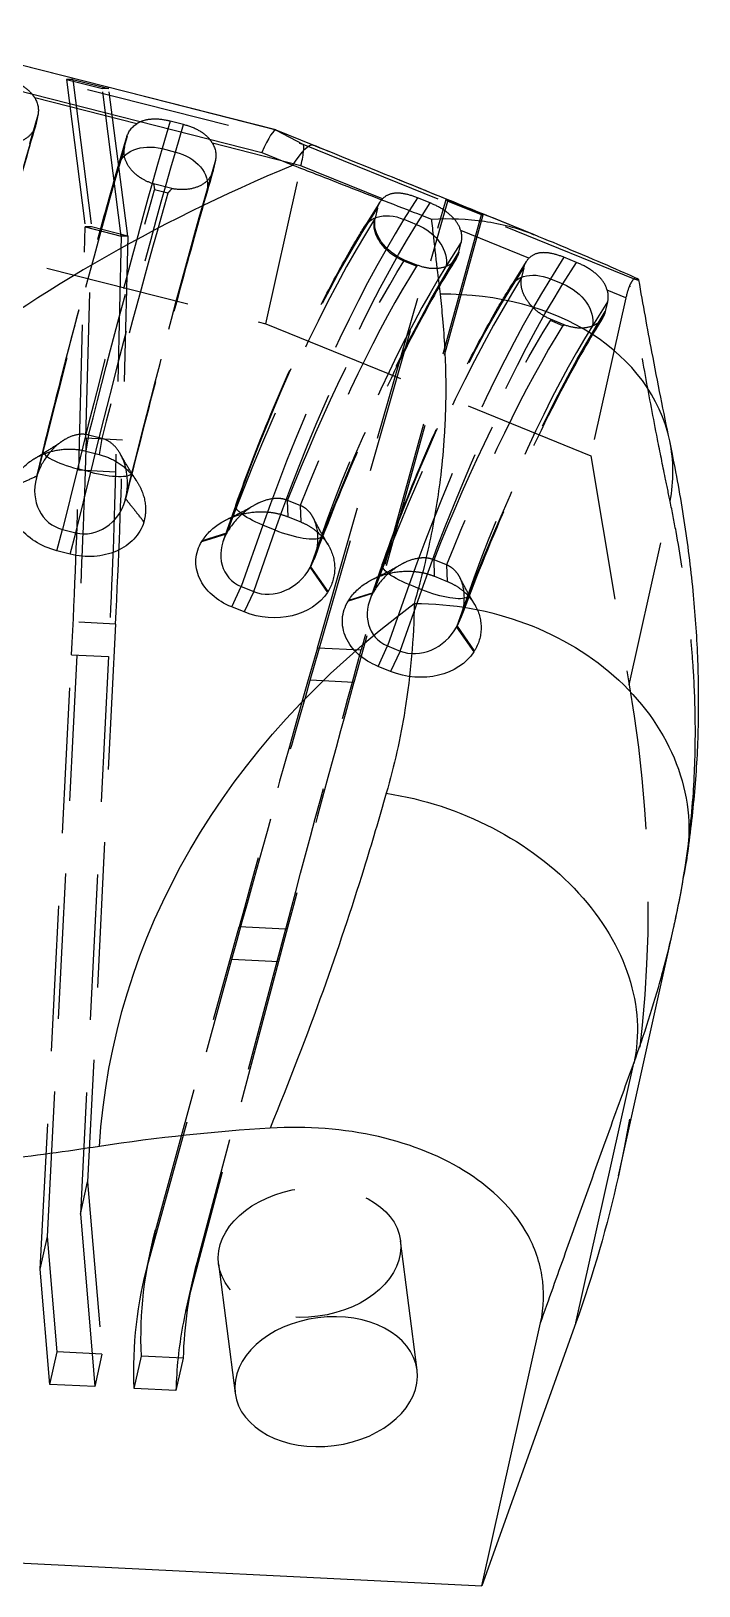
# Model space of a CAD drawing. Header units: millimetres. Extents: x -43 to 38.7, y -13 to 57.6.
# Drawn here: x 9.6 to 38.7, y -13 to 54.9 of the extents above; entities that cross this region are included whole.
import ezdxf

# ---------------------------------------------------------------- set-up
doc = ezdxf.new("R2010")
doc.units = ezdxf.units.MM
doc.linetypes.add('HIDDEN', pattern=[9.525, 6.35, -3.175])
doc.layers.get('0').update_dxf_attribs({"color": 253, "lineweight": 70, "true_color": 0x8faf8f})
doc.layers.add('Hidden', color=98, linetype='HIDDEN', lineweight=70, true_color=0x054805)

msp = doc.modelspace()

# ---------------------------------------------------------------- linework, layer by layer
at = {"color": 98, "lineweight": -3, "true_color": 0x054805}
for p, q in [((20.252, 50.536), (3.304, 54.853)), ((3.195, 53.743), (19.634, 49.555)), ((21.873, 49.878), (20.259, 50.534)), ((19.634, 49.555), (20.997, 49.001)), ((35.193, 4.877), (37.615, 15.751)), ((33.34, -1.54), (35.864, 9.792)), ((33.34, -1.54), (29.241, -13.02)), ((29.241, -13.02), (31.797, -1.542)), ((10.389, -4.222), (10.704, -2.808)), ((12.663, -2.905), (10.704, -2.808)), ((12.228, -2.883), (12.348, -4.319)), ((12.663, -2.905), (12.348, -4.319)), ((14.065, -4.404), (14.38, -2.99)), ((16.206, -3.08), (14.38, -2.99)), ((16.206, -3.08), (15.891, -4.494)), ((12.348, -4.319), (10.389, -4.222)), ((15.891, -4.494), (14.065, -4.404)), ((-24.043, -10.382), (29.241, -13.02))]:
    msp.add_line(p, q, dxfattribs=at)
for centre, major_axis, ratio, start_param, end_param in [((19.004, 46.726), (1.252, 3.809), 0.102428, 6.27624, 7.05114), ((72.388, -5.243), (-84.598, 18.838), 0.689261, 5.508732, 6.041479), ((26.376, 34.636), (11.058, 2.327), 0.760782, 6.283181, 7.602632), ((40.51, -7.388), (-23.57, 8.515), 0.837539, 0.20494, 0.272234)]:
    msp.add_ellipse(centre, major_axis=major_axis, ratio=ratio, start_param=start_param, end_param=end_param, dxfattribs=at)
at = {"color": 98, "lineweight": -3, "true_color": 0x054805, "extrusion": (9.63342e-18, -1.23752e-16, -1)}
msp.add_ellipse((20.367, 46.172), major_axis=(-1.506, -3.706), ratio=0.171977, start_param=2.366635, end_param=3.141536, dxfattribs=at)
at = {"color": 98, "lineweight": -3, "true_color": 0x054805, "extrusion": (4.11564e-17, -6.28412e-18, -1)}
msp.add_ellipse((27.017, 20.498), major_axis=(-11.171, 1.706), ratio=0.824184, start_param=1.380375, end_param=3.141593, dxfattribs=at)
at = {"color": 98, "lineweight": -3, "true_color": 0x054805, "extrusion": (5.09233e-18, -5.80047e-17, -1)}
for centre, major_axis, start_param, end_param in [((72.967, -2.642), (59.776, -13.311), 3.033948, 3.678195), ((-75.212, 29.462), (110.406, -24.585), 0.000001, 0.085606)]:
    msp.add_ellipse(centre, major_axis=major_axis, ratio=0.689261, start_param=start_param, end_param=end_param, dxfattribs=at)
at = {"color": 98, "lineweight": -3, "true_color": 0x054805, "extrusion": (5.2172e-17, -1.89623e-17, -1)}
msp.add_ellipse((25.019, 12.889), major_axis=(-10.62, 3.86), ratio=0.749979, start_param=1.309231, end_param=3.047804, dxfattribs=at)
at = {"color": 98, "lineweight": -3, "true_color": 0x054805, "extrusion": (4.80391e-17, 6.20904e-17, -1)}
msp.add_ellipse((22.441, -4.104), major_axis=(-3.968, -0.506), ratio=0.703131, dxfattribs=at)
at = {"color": 98, "lineweight": -3, "true_color": 0x054805}
for points, knots in [([(31.453, 45.992), (29.947, 46.602), (28.428, 47.218), (25.234, 48.513), (23.558, 49.193), (21.873, 49.878)], [0.0004451, 0.0004451, 0.0004451, 0.0004451, 0.00553887, 0.00553887, 0.01107704, 0.01107704, 0.01107704, 0.01107704]), ([(20.997, 49.001), (21.664, 48.74), (22.33, 48.481), (22.994, 48.222), (24.057, 47.807), (25.117, 47.394), (26.172, 46.983), (26.46, 46.871), (26.748, 46.759), (27.035, 46.648)], [-0.01751057, -0.01751057, -0.01751057, -0.01751057, -0.015265625, -0.015265625, -0.015265625, -0.011673713, -0.011673713, -0.011673713, -0.010693863, -0.010693863, -0.010693863, -0.010693863]), ([(27.035, 46.648), (27.041, 46.648), (27.046, 46.648), (27.835, 46.689), (28.605, 46.661), (30.083, 46.445), (30.786, 46.262), (31.453, 45.992)], [-0.004849221, -0.004849221, -0.004849221, -0.004849221, -0.004831498, -0.004831498, -0.002415427, -0.002415427, -0.000067016, -0.000067016, -0.000067016, -0.000067016]), ([(27.035, 46.648), (27.064, 46.383), (27.094, 46.119), (27.124, 45.857), (27.183, 45.338), (27.242, 44.823), (27.301, 44.313), (27.338, 43.995), (27.375, 43.678), (27.412, 43.363)], [-0.026967586, -0.026967586, -0.026967586, -0.026967586, -0.025663143, -0.025663143, -0.025663143, -0.023078262, -0.023078262, -0.023078262, -0.021462711, -0.021462711, -0.021462711, -0.021462711]), ([(36.09, 43.989), (36.089, 43.996), (36.058, 44.016), (35.836, 44.131), (35.462, 44.301), (34.421, 44.751), (33.835, 45), (32.64, 45.5), (32.1, 45.725), (31.51, 45.969)], [0.00477273, 0.00477273, 0.00477273, 0.00477273, 0.00685645, 0.00685645, 0.01247281, 0.01247281, 0.01689786, 0.01689786, 0.01993732, 0.01993732, 0.01993732, 0.01993732]), ([(37.434, 36.964), (37.169, 38.221), (36.911, 39.515), (36.659, 40.849), (36.465, 41.873), (36.276, 42.919), (36.091, 43.989)], [0, 0, 0, 0, 0.00615442, 0.00615442, 0.00615442, 0.01087536, 0.01087536, 0.01087536, 0.01087536]), ([(27.412, 43.363), (27.454, 43.003), (27.491, 42.644), (27.523, 42.287), (27.597, 41.448), (27.642, 40.621), (27.656, 39.802), (27.665, 39.291), (27.662, 38.783), (27.647, 38.278), (27.637, 37.915), (27.62, 37.554), (27.597, 37.194), (27.561, 36.618), (27.509, 36.044), (27.441, 35.471), (27.332, 34.554), (27.183, 33.64), (26.994, 32.722), (26.799, 31.775), (26.562, 30.824), (26.283, 29.861)], [-0.02410018, -0.02410018, -0.02410018, -0.02410018, -0.02225186, -0.02225186, -0.02225186, -0.01790761, -0.01790761, -0.01790761, -0.01519245, -0.01519245, -0.01519245, -0.0132447, -0.0132447, -0.0132447, -0.0101283, -0.0101283, -0.0101283, -0.00514206, -0.00514206, -0.00514206, 0, 0, 0, 0]), ([(38.187, 18.792), (38.333, 19.744), (38.446, 20.696), (38.529, 21.65), (38.612, 22.603), (38.664, 23.557), (38.685, 24.513), (38.707, 25.465), (38.699, 26.418), (38.663, 27.374), (38.628, 28.324), (38.564, 29.276), (38.474, 30.232), (38.378, 31.25), (38.252, 32.273), (38.097, 33.3), (37.944, 34.322), (37.762, 35.35), (37.553, 36.385), (37.515, 36.578), (37.475, 36.771), (37.434, 36.964)], [0.00000007, 0.00000007, 0.00000007, 0.00000007, 0.00425975, 0.00425975, 0.00425975, 0.00851193, 0.00851193, 0.00851193, 0.01274514, 0.01274514, 0.01274514, 0.01695138, 0.01695138, 0.01695138, 0.02143494, 0.02143494, 0.02143494, 0.02589254, 0.02589254, 0.02589254, 0.02672296, 0.02672296, 0.02672296, 0.02672296]), ([(26.283, 29.861), (26.269, 28.358), (26.136, 26.79), (25.878, 25.204), (25.682, 24.001), (25.414, 22.788), (25.069, 21.582)], [-0.05632433, -0.05632433, -0.05632433, -0.05632433, -0.04910326, -0.04910326, -0.04910326, -0.04362358, -0.04362358, -0.04362358, -0.04362358]), ([(25.069, 21.582), (24.756, 20.487), (24.43, 19.387), (24.087, 18.284), (23.538, 16.519), (22.948, 14.747), (22.308, 12.963), (21.599, 10.987), (20.828, 8.998), (19.998, 6.963)], [-0.03882443, -0.03882443, -0.03882443, -0.03882443, -0.03384694, -0.03384694, -0.03384694, -0.02588295, -0.02588295, -0.02588295, -0.01706521, -0.01706521, -0.01706521, -0.01706521]), ([(37.615, 15.753), (37.629, 15.814), (37.642, 15.876), (37.656, 15.937), (37.865, 16.895), (38.043, 17.847), (38.187, 18.792)], [0.000001086, 0.000001086, 0.000001086, 0.000001086, 0.000270692, 0.000270692, 0.000270692, 0.004471601, 0.004471601, 0.004471601, 0.004471601]), ([(35.864, 9.792), (36.324, 11.062), (36.728, 12.326), (37.071, 13.569), (37.274, 14.307), (37.456, 15.038), (37.616, 15.757)], [0.043623577, 0.043623577, 0.043623577, 0.043623577, 0.049103263, 0.049103263, 0.049103263, 0.05235404, 0.05235404, 0.05235404, 0.05235404]), ([(31.797, -1.542), (32.163, -0.511), (32.527, 0.512), (32.89, 1.528), (33.508, 3.26), (34.122, 4.973), (34.731, 6.661), (35.111, 7.716), (35.489, 8.761), (35.864, 9.792)], [0.02121047, 0.02121047, 0.02121047, 0.02121047, 0.02588295, 0.02588295, 0.02588295, 0.03384694, 0.03384694, 0.03384694, 0.03882443, 0.03882443, 0.03882443, 0.03882443]), ([(31.797, -1.542), (31.951, -0.849), (31.972, -0.154), (31.748, 1.21), (31.502, 1.869), (30.572, 3.437), (29.729, 4.284), (27.542, 5.703), (26.204, 6.251), (23.226, 6.937), (21.618, 7.062), (19.998, 6.963)], [-0.02052336, -0.02052336, -0.02052336, -0.02052336, -0.01746783, -0.01746783, -0.01439806, -0.01439806, -0.00971527, -0.00971527, -0.00488018, -0.00488018, 0, 0, 0, 0]), ([(12.551, 6.165), (11.115, 5.944), (9.664, 5.746), (5.671, 5.269), (3.122, 5.041), (-1.868, 4.74), (-4.308, 4.667), (-8.751, 4.653), (-10.958, 4.7), (-13.2, 4.811)], [0.07079688, 0.07079688, 0.07079688, 0.07079688, 0.07481269, 0.07481269, 0.0818329, 0.0818329, 0.08885311, 0.08885311, 0.09526537, 0.09526537, 0.09526537, 0.09526537])]:
    msp.add_open_spline(points, degree=3, knots=knots, dxfattribs=at)
for points in [[(31.453, 45.992), (31.472, 45.984), (31.491, 45.977), (31.51, 45.969)], [(19.998, 6.963), (17.637, 6.819), (15.084, 6.555), (12.551, 6.165)]]:
    msp.add_open_spline(points, degree=3, dxfattribs=at)
at = {"layer": 'Hidden', "lineweight": -3}
for p, q in [((2.804, 54.66), (21.428, 49.916)), ((20.263, 50.532), (3.299, 54.853)), ((11.387, 52.746), (11.109, 52.745)), ((11.109, 52.745), (12.684, 52.344)), ((11.109, 52.745), (11.925, 46.31)), ((11.387, 52.746), (12.204, 46.311)), ((11.387, 52.746), (12.963, 52.344)), ((13.506, 45.908), (12.684, 52.344)), ((12.963, 52.344), (12.684, 52.344)), ((13.786, 45.908), (12.963, 52.344)), ((14.176, 50.803), (9.73, 51.936)), ((9.865, 51.186), (9.499, 49.926)), ((9.865, 51.186), (9.77, 50.759)), ((15.636, 50.92), (15.287, 49.721)), ((16.217, 50.772), (15.636, 50.92)), ((13.754, 50.254), (13.387, 48.994)), ((15.868, 49.573), (16.217, 50.772)), ((21.88, 49.875), (20.263, 50.532)), ((20.263, 50.532), (21.428, 49.916)), ((13.373, 48.939), (13.739, 50.199)), ((13.644, 49.772), (13.739, 50.199)), ((15.287, 49.721), (15.868, 49.573)), ((21.346, 48.977), (17.479, 49.962)), ((21.428, 49.916), (35.913, 44.03)), ((17.614, 49.212), (17.247, 47.952)), ((17.614, 49.212), (17.519, 48.785)), ((19.81, 42.076), (21.346, 48.977)), ((24.902, 47.532), (21.346, 48.977)), ((15.715, 47.977), (14.914, 48.181)), ((15.54, 47.781), (14.959, 47.929)), ((26.427, 47.576), (25.838, 46.636)), ((26.975, 47.353), (26.427, 47.576)), ((1.023, 46.862), (19.81, 42.076)), ((21.749, 26.519), (27.752, 47.436)), ((22.064, 27.933), (27.678, 47.497)), ((29.222, 46.87), (23.973, 27.839)), ((24.019, 46.064), (24.679, 47.117)), ((24.79, 47.389), (24.13, 46.336)), ((24.679, 47.117), (24.584, 46.692)), ((26.386, 46.413), (26.975, 47.353)), ((29.222, 46.87), (27.678, 47.497)), ((27.678, 47.497), (27.752, 47.436)), ((27.752, 47.436), (29.281, 46.814)), ((29.281, 46.814), (29.222, 46.87)), ((11.65, 35.68), (11.925, 46.31)), ((12.204, 46.311), (11.925, 46.31)), ((11.925, 46.31), (13.506, 45.908)), ((11.965, 37.094), (12.204, 46.311)), ((13.786, 45.908), (12.204, 46.311)), ((29.281, 46.814), (23.658, 26.424)), ((24.584, 46.692), (24.555, 46.645)), ((25.838, 46.636), (26.386, 46.413)), ((13.506, 45.908), (13.249, 35.601)), ((13.786, 45.908), (13.506, 45.908)), ((13.786, 45.908), (13.564, 37.015)), ((28.329, 45.633), (27.67, 44.581)), ((28.235, 45.209), (28.329, 45.633)), ((31.291, 44.936), (28.313, 46.146)), ((25.838, 44.812), (25.868, 44.86)), ((26.386, 44.59), (25.838, 44.812)), ((26.44, 44.627), (25.868, 44.86)), ((32.816, 44.98), (32.227, 44.04)), ((33.363, 44.757), (32.816, 44.98)), ((26.386, 44.59), (26.44, 44.627)), ((30.408, 43.468), (31.067, 44.521)), ((31.178, 44.793), (30.519, 43.74)), ((31.067, 44.521), (30.973, 44.096)), ((32.774, 43.817), (33.363, 44.757)), ((32.227, 44.04), (32.774, 43.817)), ((35.523, 43.216), (34.701, 43.55)), ((35.523, 43.216), (33.986, 36.316)), ((34.718, 43.038), (34.058, 41.985)), ((34.718, 43.038), (34.623, 42.613)), ((32.232, 42.274), (32.227, 42.216)), ((32.774, 41.994), (32.227, 42.216)), ((32.829, 42.032), (32.232, 42.274)), ((19.81, 42.076), (33.986, 36.316)), ((32.774, 41.994), (32.829, 42.032)), ((12.078, 37.219), (11.955, 36.519)), ((11.965, 37.094), (13.564, 37.015)), ((12.659, 37.071), (12.078, 37.219)), ((12.659, 37.071), (12.536, 36.371)), ((10.09, 36.536), (9.784, 35.295)), ((9.8, 35.355), (10.094, 36.548)), ((11.955, 36.519), (12.536, 36.371)), ((33.986, 36.316), (35.671, 26.317)), ((9.801, 35.361), (9.8, 35.355)), ((11.589, 35.747), (10.937, 33.1)), ((11.518, 32.952), (12.17, 35.599)), ((12.17, 35.599), (11.589, 35.747)), ((13.249, 35.601), (11.65, 35.68)), ((13.968, 35.561), (13.674, 34.369)), ((13.674, 34.369), (13.676, 34.374)), ((13.693, 34.438), (13.693, 34.439)), ((18.504, 34.161), (17.956, 32.606)), ((18.093, 32.914), (18.556, 34.227)), ((21.31, 34.144), (20.763, 34.367)), ((20.786, 33.649), (20.763, 34.367)), ((21.31, 34.144), (21.334, 33.426)), ((35.671, 26.317), (37.454, 34.322)), ((19.677, 33.286), (18.733, 30.608)), ((20.224, 33.063), (19.677, 33.286)), ((20.786, 33.649), (21.334, 33.426)), ((10.69, 32.168), (10.937, 33.1)), ((10.937, 33.1), (11.518, 32.952)), ((11.271, 32.02), (11.518, 32.952)), ((17.023, 32.578), (18.093, 32.914)), ((17.023, 32.578), (17.045, 32.613)), ((17.045, 32.613), (18.115, 32.949)), ((18.115, 32.949), (18.093, 32.914)), ((19.281, 30.385), (20.224, 33.063)), ((22.206, 32.743), (21.744, 31.431)), ((11.271, 32.02), (10.69, 32.168)), ((21.744, 31.431), (21.766, 31.466)), ((21.744, 31.431), (22.499, 30.353)), ((21.766, 31.466), (22.521, 30.388)), ((24.892, 31.565), (24.344, 30.01)), ((24.482, 30.319), (24.944, 31.631)), ((27.699, 31.549), (27.151, 31.771)), ((27.174, 31.053), (27.151, 31.771)), ((27.699, 31.549), (27.722, 30.831)), ((18.322, 29.718), (18.733, 30.608)), ((18.733, 30.608), (19.281, 30.385)), ((26.065, 30.69), (25.122, 28.012)), ((26.613, 30.467), (26.065, 30.69)), ((27.174, 31.053), (27.722, 30.831)), ((19.281, 30.385), (18.87, 29.495)), ((22.521, 30.388), (22.499, 30.353)), ((23.412, 29.982), (24.482, 30.319)), ((23.412, 29.982), (23.434, 30.017)), ((23.434, 30.017), (24.504, 30.353)), ((24.504, 30.353), (24.482, 30.319)), ((25.669, 27.789), (26.613, 30.467)), ((28.595, 30.147), (28.132, 28.835)), ((18.87, 29.495), (18.322, 29.718)), ((10.285, 2.226), (11.65, 29.044)), ((13.256, 28.964), (11.65, 29.044)), ((13.256, 28.964), (12.036, 4.62)), ((28.132, 28.835), (28.154, 28.87)), ((28.132, 28.835), (28.888, 27.757)), ((28.154, 28.87), (28.909, 27.792)), ((22.064, 27.933), (23.973, 27.839)), ((24.711, 27.122), (25.122, 28.012)), ((25.122, 28.012), (25.669, 27.789)), ((9.97, 0.812), (11.335, 27.63)), ((11.335, 27.63), (12.941, 27.55)), ((12.941, 27.55), (11.721, 3.206)), ((25.669, 27.789), (25.258, 26.899)), ((28.909, 27.792), (28.888, 27.757)), ((23.658, 26.424), (21.749, 26.519)), ((25.258, 26.899), (24.711, 27.122)), ((15.005, 2.525), (18.647, 15.755)), ((20.677, 15.655), (16.801, 1.088)), ((20.677, 15.655), (18.647, 15.755)), ((14.69, 1.11), (18.332, 14.341)), ((18.332, 14.341), (20.362, 14.24)), ((20.362, 14.24), (16.486, -0.326)), ((11.721, 3.206), (12.036, 4.62)), ((12.036, 4.62), (12.663, -2.905)), ((11.721, 3.206), (12.228, -2.883)), ((9.97, 0.812), (10.285, 2.226)), ((10.704, -2.808), (10.285, 2.226)), ((14.69, 1.11), (15.005, 2.525)), ((26.408, -3.598), (25.689, 2.045)), ((14.793, 1.674), (14.478, 0.259)), ((10.389, -4.222), (9.97, 0.812)), ((16.801, 1.088), (16.486, -0.326)), ((17.753, 1.033), (18.473, -4.61)), ((16.628, 0.383), (16.313, -1.032))]:
    msp.add_line(p, q, dxfattribs=at)
at = {"layer": 'Hidden', "lineweight": -3, "extrusion": (9.76201e-17, 8.72416e-17, -1)}
msp.add_ellipse((8.219, 51.605), major_axis=(-1.632, 0.475), ratio=0.723812, start_param=2.497203, end_param=3.095398, dxfattribs=at)
at = {"layer": 'Hidden', "lineweight": -3, "extrusion": (6.74965e-17, 4.00899e-17, -1)}
msp.add_ellipse((7.076, 38.728), major_axis=(-4.123, -16.183), ratio=0.031863, start_param=1.41507, end_param=2.400853, dxfattribs=at)
at = {"layer": 'Hidden', "lineweight": -3, "extrusion": (4.88101e-17, 4.36208e-17, -1)}
msp.add_ellipse((15.386, 49.78), major_axis=(-1.632, 0.475), ratio=0.723812, start_param=6.236991, end_param=6.835187, dxfattribs=at)
at = {"layer": 'Hidden', "lineweight": -3}
for centre, major_axis, ratio, start_param, end_param in [((19.004, 46.726), (1.252, 3.809), 0.102428, 6.265742, 6.27624), ((10.95, 37.741), (4.123, 16.183), 0.031863, 0.74074, 1.726523), ((12.925, 39.114), (3.703, 14.536), 0.031863, 0.760952, 1.812602), ((20.483, 47.062), (-0.939, -2.856), 0.102428, 2.338751, 3.124149), ((13.178, 37.173), (3.703, 14.536), 0.031863, 0.760952, 1.585932), ((15.153, 38.546), (3.283, 12.888), 0.031863, 0.760952, 1.812602), ((21.925, 34.835), (6.287, 15.472), 0.171977, 0.774957, 1.762428), ((23.476, 36.028), (5.647, 13.897), 0.171977, 0.774957, 1.838718), ((24.024, 33.982), (5.647, 13.897), 0.171977, 0.774957, 1.628882), ((25.575, 35.175), (5.007, 12.322), 0.171977, 0.774957, 1.838718), ((28.313, 32.239), (6.287, 15.472), 0.171977, 0.770218, 1.762428), ((29.865, 33.432), (5.647, 13.897), 0.171977, 0.774957, 1.838718), ((35.933, 40.784), (0.002, 3.228), 0.193791, 0.395003, 0.717374), ((30.412, 31.386), (5.647, 13.897), 0.171977, 0.774957, 1.628882), ((31.964, 32.579), (5.007, 12.322), 0.171977, 0.774957, 1.838718), ((1.753, -16.024), (-9.404, -74.624), 0.097344, 2.230104, 2.373556), ((26.376, 34.636), (11.058, 2.327), 0.760782, 5.977281, 6.283181), ((11.74, 36.129), (-1.651, 0.407), 0.239334, 6.250363, 7.821159), ((11.446, 34.936), (-0.659, -1.79), 0.889933, 4.804577, 6.375373), ((-0.16, -17.36), (-9.438, -74.622), 0.096875, 2.230112, 2.373564), ((12.321, 35.981), (-1.651, 0.407), 0.239334, 1.537974, 3.10877), ((12.028, 34.788), (-0.659, -1.79), 0.889933, 0.092188, 1.662984), ((19.645, 32.284), (-1.393, -1.354), 0.841529, 5.066036, 6.636832), ((20.193, 32.062), (-1.393, -1.354), 0.841529, 0.353647, 1.924443), ((26.033, 29.688), (-1.393, -1.354), 0.841529, 5.066036, 6.636832), ((26.581, 29.466), (-1.393, -1.354), 0.841529, 0.353647, 1.924443), ((10.254, -25.106), (-18.86, -74.157), 0.030182, 3.923134, 4.136503), ((11.848, -26.615), (-18.454, -74.177), 0.024992, 3.921949, 4.135318), ((40.825, -5.973), (-23.57, 8.515), 0.837539, 0.07256, 0.272234), ((40.51, -7.388), (-23.57, 8.515), 0.837539, 0.07256, 0.20494)]:
    msp.add_ellipse(centre, major_axis=major_axis, ratio=ratio, start_param=start_param, end_param=end_param, dxfattribs=at)
at = {"layer": 'Hidden', "lineweight": -3, "extrusion": (1.2129e-16, 2.63866e-17, -1)}
for centre, major_axis in [((13.506, 38.966), (-3.703, -14.536)), ((11.279, 39.533), (-3.283, -12.888))]:
    msp.add_ellipse(centre, major_axis=major_axis, ratio=0.031863, start_param=1.328991, end_param=2.380641, dxfattribs=at)
at = {"layer": 'Hidden', "lineweight": -3, "extrusion": (1.11579e-17, -6.10521e-17, -1)}
msp.add_ellipse((15.02, 48.519), major_axis=(-1.632, 0.475), ratio=0.723812, start_param=6.236991, end_param=7.807787, dxfattribs=at)
at = {"layer": 'Hidden', "lineweight": -3, "extrusion": (8.66204e-17, -2.51786e-17, -1)}
msp.add_ellipse((15.601, 48.371), major_axis=(-1.632, 0.475), ratio=0.723812, start_param=1.524602, end_param=3.095398, dxfattribs=at)
at = {"layer": 'Hidden', "lineweight": -3, "extrusion": (4.66417e-17, -1.35577e-17, -1)}
msp.add_ellipse((15.967, 49.631), major_axis=(-1.632, 0.475), ratio=0.723812, start_param=2.497203, end_param=3.095398, dxfattribs=at)
at = {"layer": 'Hidden', "lineweight": -3, "extrusion": (9.63342e-18, -1.23752e-16, -1)}
msp.add_ellipse((20.367, 46.172), major_axis=(-1.506, -3.706), ratio=0.171977, start_param=3.141536, end_param=3.152034, dxfattribs=at)
at = {"layer": 'Hidden', "lineweight": -3, "extrusion": (1.08096e-16, 8.70315e-17, -1)}
for centre, major_axis, start_param, end_param in [((14.824, 36.754), (-4.123, -16.183), 1.41507, 2.400853), ((12.597, 37.321), (-3.703, -14.536), 1.555661, 2.380641)]:
    msp.add_ellipse(centre, major_axis=major_axis, ratio=0.031863, start_param=start_param, end_param=end_param, dxfattribs=at)
at = {"layer": 'Hidden', "lineweight": -3, "extrusion": (1.00034e-16, 2.82256e-18, -1)}
for centre, start_param, end_param in [((26.23, 46.486), 6.038668, 6.434684), ((26.136, 46.062), 4.467872, 6.038668), ((33.166, 43.668), 2.501059, 2.897075)]:
    msp.add_ellipse(centre, major_axis=(-1.441, 0.903), ratio=0.703806, start_param=start_param, end_param=end_param, dxfattribs=at)
at = {"layer": 'Hidden', "lineweight": -3, "extrusion": (1.75611e-17, -7.65153e-17, -1)}
msp.add_ellipse((25.571, 45.433), major_axis=(-1.441, 0.903), ratio=0.703806, start_param=6.038668, end_param=7.609464, dxfattribs=at)
at = {"layer": 'Hidden', "lineweight": -3, "extrusion": (5.94678e-17, 3.57548e-17, -1)}
for centre, major_axis, start_param, end_param in [((24.024, 35.805), (-5.647, -13.897), 1.302875, 2.366635), ((25.575, 33.351), (-6.287, -15.472), 1.379165, 2.371375)]:
    msp.add_ellipse(centre, major_axis=major_axis, ratio=0.171977, start_param=start_param, end_param=end_param, dxfattribs=at)
at = {"layer": 'Hidden', "lineweight": -3, "extrusion": (2.94771e-17, 4.70382e-17, -1)}
msp.add_ellipse((26.106, 46.014), major_axis=(-1.441, 0.903), ratio=0.703806, start_param=4.467872, end_param=6.038668, dxfattribs=at)
at = {"layer": 'Hidden', "lineweight": -3, "extrusion": (5.29962e-17, 3.22996e-17, -1)}
for centre in [(26.118, 45.211), (32.507, 42.615)]:
    msp.add_ellipse(centre, major_axis=(-1.441, 0.903), ratio=0.703806, start_param=1.326279, end_param=2.897075, dxfattribs=at)
at = {"layer": 'Hidden', "lineweight": -3, "extrusion": (8.19581e-17, -9.32218e-17, -1)}
msp.add_ellipse((21.925, 36.658), major_axis=(-5.007, -12.322), ratio=0.171977, start_param=1.302875, end_param=2.366635, dxfattribs=at)
at = {"layer": 'Hidden', "lineweight": -3, "extrusion": (1.29511e-16, 4.98607e-17, -1)}
msp.add_ellipse((26.778, 46.264), major_axis=(-1.441, 0.903), ratio=0.703806, start_param=2.501059, end_param=2.897075, dxfattribs=at)
at = {"layer": 'Hidden', "lineweight": -3, "extrusion": (3.05305e-17, -7.23247e-17, -1)}
for centre, major_axis, start_param, end_param in [((23.476, 34.204), (-5.647, -13.897), 1.51271, 2.366635), ((28.313, 34.062), (-5.007, -12.322), 1.302875, 2.366635), ((31.964, 30.755), (-6.287, -15.472), 1.379165, 2.371375)]:
    msp.add_ellipse(centre, major_axis=major_axis, ratio=0.171977, start_param=start_param, end_param=end_param, dxfattribs=at)
at = {"layer": 'Hidden', "lineweight": -3, "extrusion": (7.65153e-17, 1.75611e-17, -1)}
msp.add_ellipse((32.619, 43.89), major_axis=(-1.441, 0.903), ratio=0.703806, start_param=6.038668, end_param=6.434684, dxfattribs=at)
at = {"layer": 'Hidden', "lineweight": -3, "extrusion": (4.70382e-17, -2.94771e-17, -1)}
msp.add_ellipse((31.959, 42.838), major_axis=(-1.441, 0.903), ratio=0.703806, start_param=6.038668, end_param=7.609464, dxfattribs=at)
at = {"layer": 'Hidden', "lineweight": -3, "extrusion": (9.80385e-17, 2.0082e-17, -1)}
for centre, start_param in [((30.412, 33.209), 1.302875), ((29.865, 31.608), 1.51271)]:
    msp.add_ellipse(centre, major_axis=(-5.647, -13.897), ratio=0.171977, start_param=start_param, end_param=2.366635, dxfattribs=at)
at = {"layer": 'Hidden', "lineweight": -3, "extrusion": (2.7455e-17, -5.94257e-17, -1)}
msp.add_ellipse((0.155, -15.945), major_axis=(-9.438, -74.622), ratio=0.096875, start_param=3.909621, end_param=4.053073, dxfattribs=at)
at = {"layer": 'Hidden', "lineweight": -3, "extrusion": (6.1904e-17, -6.37512e-17, -1)}
msp.add_ellipse((1.438, -17.439), major_axis=(-9.404, -74.624), ratio=0.097344, start_param=3.909629, end_param=4.053081, dxfattribs=at)
at = {"layer": 'Hidden', "lineweight": -3, "extrusion": (-1.0714e-15, 1.52225e-16, -1)}
msp.add_ellipse((11.289, 34.229), major_axis=(-2.651, 0.517), ratio=0.793147, start_param=4.784184, end_param=6.355834, dxfattribs=at)
at = {"layer": 'Hidden', "lineweight": -3, "extrusion": (2.61779e-17, -9.22429e-18, -1)}
msp.add_ellipse((20.107, 33.596), major_axis=(1.603, -0.565), ratio=0.260783, start_param=1.749894, end_param=3.32069, dxfattribs=at)
at = {"layer": 'Hidden', "lineweight": -3, "extrusion": (-7.47082e-16, 2.02137e-16, -1)}
msp.add_ellipse((11.87, 34.081), major_axis=(-2.651, 0.517), ratio=0.793147, start_param=3.212533, end_param=4.784184, dxfattribs=at)
at = {"layer": 'Hidden', "lineweight": -3, "extrusion": (7.85338e-17, -2.76729e-17, -1)}
msp.add_ellipse((20.655, 33.374), major_axis=(1.603, -0.565), ratio=0.260783, start_param=0.179098, end_param=1.749894, dxfattribs=at)
at = {"layer": 'Hidden', "lineweight": -3, "extrusion": (-1.83924e-15, 2.9615e-16, -1)}
msp.add_ellipse((19.487, 31.577), major_axis=(-2.718, 0.273), ratio=0.770541, start_param=5.07689, end_param=6.647687, dxfattribs=at)
at = {"layer": 'Hidden', "lineweight": -3, "extrusion": (1.11256e-16, -3.92032e-17, -1)}
msp.add_ellipse((26.496, 31), major_axis=(1.603, -0.565), ratio=0.260783, start_param=1.749894, end_param=3.32069, dxfattribs=at)
at = {"layer": 'Hidden', "lineweight": -3, "extrusion": (-6.43454e-16, 1.20361e-16, -1)}
msp.add_ellipse((20.035, 31.354), major_axis=(-2.718, 0.273), ratio=0.770541, start_param=3.506094, end_param=5.07689, dxfattribs=at)
at = {"layer": 'Hidden', "lineweight": -3, "extrusion": (-1.3822e-15, 1.94496e-16, -1)}
msp.add_ellipse((25.876, 28.981), major_axis=(-2.718, 0.273), ratio=0.770541, start_param=5.07689, end_param=6.647687, dxfattribs=at)
at = {"layer": 'Hidden', "lineweight": -3, "extrusion": (5.23559e-17, -1.84486e-17, -1)}
msp.add_ellipse((27.043, 30.778), major_axis=(1.603, -0.565), ratio=0.260783, start_param=0.179098, end_param=1.749894, dxfattribs=at)
at = {"layer": 'Hidden', "lineweight": -3, "extrusion": (5.21856e-17, -1.29832e-17, -1)}
msp.add_ellipse((12.163, -25.201), major_axis=(-18.454, -74.177), ratio=0.024992, start_param=2.147868, end_param=2.361236, dxfattribs=at)
at = {"layer": 'Hidden', "lineweight": -3, "extrusion": (-5.7305e-16, 5.75061e-17, -1)}
msp.add_ellipse((26.423, 28.758), major_axis=(-2.718, 0.273), ratio=0.770541, start_param=3.506094, end_param=5.07689, dxfattribs=at)
at = {"layer": 'Hidden', "lineweight": -3, "extrusion": (6.9162e-17, 3.96887e-17, -1)}
msp.add_ellipse((9.939, -26.521), major_axis=(-18.86, -74.157), ratio=0.030182, start_param=2.146683, end_param=2.360051, dxfattribs=at)
at = {"layer": 'Hidden', "lineweight": -3, "extrusion": (5.09233e-18, -5.80047e-17, -1)}
msp.add_ellipse((-75.212, 29.462), major_axis=(110.406, -24.585), ratio=0.689261, start_param=6.010031, end_param=6.283186, dxfattribs=at)
at = {"layer": 'Hidden', "lineweight": -3, "extrusion": (4.11564e-17, -6.28412e-18, -1)}
msp.add_ellipse((27.017, 20.498), major_axis=(-11.171, 1.706), ratio=0.824184, start_param=3.141593, end_param=3.191169, dxfattribs=at)
at = {"layer": 'Hidden', "lineweight": -3}
msp.add_ellipse((21.721, 1.539), major_axis=(3.968, 0.506), ratio=0.703131, dxfattribs=at)
at = {"layer": 'Hidden', "lineweight": -3, "extrusion": (-8.55561e-17, 8.99311e-17, -1)}
msp.add_ellipse((38.99, -4.682), major_axis=(-23.57, 8.515), ratio=0.837539, start_param=5.954754, end_param=6.217786, dxfattribs=at)
at = {"layer": 'Hidden', "lineweight": -3, "extrusion": (7.8313e-17, -2.82918e-17, -1)}
msp.add_ellipse((38.675, -6.096), major_axis=(-23.57, 8.515), ratio=0.837539, start_param=5.954754, end_param=6.217786, dxfattribs=at)
at = {"layer": 'Hidden', "lineweight": -3}
for points, knots in [([(9.57, 52.152), (9.446, 52.287), (9.28, 52.41), (8.896, 52.613), (8.678, 52.692), (8.468, 52.746)], [0.004289667, 0.004289667, 0.004289667, 0.004289667, 0.004925344, 0.004925344, 0.005574495, 0.005574495, 0.005574495, 0.005574495]), ([(9.73, 51.936), (9.687, 52.01), (9.635, 52.08), (9.576, 52.146), (9.573, 52.149), (9.57, 52.152)], [0.003978472, 0.003978472, 0.003978472, 0.003978472, 0.0042761928, 0.0042761928, 0.0042896665, 0.0042896665, 0.0042896665, 0.0042896665]), ([(14.409, 50.92), (14.406, 50.918), (14.402, 50.917), (14.321, 50.887), (14.246, 50.849), (14.176, 50.803)], [0.0068593909, 0.0068593909, 0.0068593909, 0.0068593909, 0.0068728647, 0.0068728647, 0.0071705855, 0.0071705855, 0.0071705855, 0.0071705855]), ([(15.636, 50.92), (15.426, 50.973), (15.199, 51.007), (14.774, 51.011), (14.576, 50.98), (14.409, 50.92)], [0.005574562, 0.005574562, 0.005574562, 0.005574562, 0.006223713, 0.006223713, 0.006859391, 0.006859391, 0.006859391, 0.006859391]), ([(9.756, 50.703), (9.424, 49.569), (9.045, 48.224), (8.199, 45.135), (7.74, 43.414), (6.825, 39.904), (6.376, 38.143), (5.944, 36.412)], [0.00101634, 0.00101634, 0.00101634, 0.00101634, 0.00628343, 0.00628343, 0.01177972, 0.01177972, 0.01707088, 0.01707088, 0.01707088, 0.01707088]), ([(9.756, 50.705), (9.716, 50.572), (9.638, 50.434), (9.434, 50.214), (9.266, 50.1), (8.931, 49.963), (8.707, 49.916), (8.341, 49.9), (8.144, 49.916), (7.966, 49.951)], [0.002593438, 0.002593438, 0.002593438, 0.002593438, 0.003147458, 0.003147458, 0.003776988, 0.003776988, 0.00440643, 0.00440643, 0.004925235, 0.004925235, 0.004925235, 0.004925235]), ([(17.319, 50.178), (17.195, 50.313), (17.028, 50.436), (16.645, 50.639), (16.426, 50.718), (16.217, 50.772)], [0.004289667, 0.004289667, 0.004289667, 0.004289667, 0.004925344, 0.004925344, 0.005574495, 0.005574495, 0.005574495, 0.005574495]), ([(14.914, 48.181), (14.74, 48.236), (14.558, 48.316), (14.238, 48.507), (14.058, 48.658), (13.817, 48.941), (13.715, 49.123), (13.62, 49.437), (13.611, 49.624), (13.644, 49.772)], [0.005146347, 0.005146347, 0.005146347, 0.005146347, 0.005665153, 0.005665153, 0.006294595, 0.006294595, 0.006924124, 0.006924124, 0.007553709, 0.007553709, 0.007553709, 0.007553709]), ([(17.479, 49.962), (17.435, 50.037), (17.384, 50.106), (17.324, 50.173), (17.321, 50.176), (17.319, 50.178)], [0.003978472, 0.003978472, 0.003978472, 0.003978472, 0.0042761928, 0.0042761928, 0.0042896665, 0.0042896665, 0.0042896665, 0.0042896665]), ([(31.51, 45.969), (30.078, 46.549), (28.632, 47.134), (27.177, 47.724), (26.098, 48.162), (25.013, 48.602), (23.925, 49.044), (23.245, 49.32), (22.563, 49.597), (21.88, 49.875)], [0.00683111, 0.00683111, 0.00683111, 0.00683111, 0.01167371, 0.01167371, 0.01167371, 0.01526562, 0.01526562, 0.01526562, 0.01751057, 0.01751057, 0.01751057, 0.01751057]), ([(10.09, 36.536), (10.432, 37.924), (10.793, 39.358), (11.595, 42.467), (12.028, 44.103), (12.776, 46.85), (13.098, 47.998), (13.387, 48.994)], [0.00081641, 0.00081641, 0.00081641, 0.00081641, 0.00524423, 0.00524423, 0.01048426, 0.01048426, 0.01485701, 0.01485701, 0.01485701, 0.01485701]), ([(17.504, 48.729), (17.173, 47.595), (16.793, 46.249), (15.947, 43.159), (15.488, 41.439), (14.574, 37.93), (14.124, 36.169), (13.693, 34.438)], [0.00101439, 0.00101439, 0.00101439, 0.00101439, 0.00628355, 0.00628355, 0.01177894, 0.01177894, 0.01706918, 0.01706918, 0.01706918, 0.01706918]), ([(17.505, 48.731), (17.465, 48.599), (17.386, 48.46), (17.183, 48.24), (17.014, 48.126), (16.68, 47.99), (16.455, 47.942), (16.09, 47.926), (15.893, 47.942), (15.715, 47.977)], [0.002593438, 0.002593438, 0.002593438, 0.002593438, 0.003147458, 0.003147458, 0.003776988, 0.003776988, 0.00440643, 0.00440643, 0.004925235, 0.004925235, 0.004925235, 0.004925235]), ([(14.914, 48.181), (14.928, 48.101), (14.942, 48.022), (14.957, 47.939), (14.958, 47.934), (14.959, 47.929)], [0.0216191355, 0.0216191355, 0.0216191355, 0.0216191355, 0.0219529394, 0.0219529394, 0.0219710177, 0.0219710177, 0.0219710177, 0.0219710177]), ([(15.54, 47.781), (15.543, 47.785), (15.546, 47.789), (15.604, 47.853), (15.659, 47.915), (15.715, 47.977)], [0, 0, 0, 0, 0.0000180783, 0.0000180783, 0.0003518822, 0.0003518822, 0.0003518822, 0.0003518822]), ([(25.304, 47.752), (25.301, 47.751), (25.298, 47.751), (25.149, 47.716), (25.012, 47.644), (24.902, 47.532)], [0.0012905743, 0.0012905743, 0.0012905743, 0.0012905743, 0.0013036619, 0.0013036619, 0.001930154, 0.001930154, 0.001930154, 0.001930154]), ([(26.427, 47.576), (26.229, 47.656), (26.019, 47.721), (25.632, 47.785), (25.453, 47.786), (25.304, 47.752)], [0, 0, 0, 0, 0.000651831, 0.000651831, 0.001290574, 0.001290574, 0.001290574, 0.001290574]), ([(28.045, 46.638), (27.922, 46.783), (27.757, 46.922), (27.383, 47.167), (27.173, 47.273), (26.975, 47.353)], [-0.001290574, -0.001290574, -0.001290574, -0.001290574, -0.000651831, -0.000651831, 0, 0, 0, 0]), ([(18.504, 34.161), (18.996, 35.558), (19.55, 36.99), (20.838, 40.054), (21.578, 41.657), (22.735, 43.92), (23.139, 44.665), (23.737, 45.696), (23.935, 46.025), (24.13, 46.336)], [0.0008529, 0.0008529, 0.0008529, 0.0008529, 0.00546169, 0.00546169, 0.01084918, 0.01084918, 0.01378166, 0.01378166, 0.01526823, 0.01526823, 0.01526823, 0.01526823]), ([(28.313, 46.146), (28.267, 46.321), (28.172, 46.487), (28.05, 46.632), (28.048, 46.635), (28.045, 46.638)], [-0.001930154, -0.001930154, -0.001930154, -0.001930154, -0.0013036619, -0.0013036619, -0.0012905743, -0.0012905743, -0.0012905743, -0.0012905743]), ([(28.126, 44.939), (27.587, 44.082), (26.994, 43.051), (25.542, 40.296), (24.691, 38.519), (23.176, 35.045), (22.517, 33.414), (21.918, 31.801)], [0.00127354, 0.00127354, 0.00127354, 0.00127354, 0.00561954, 0.00561954, 0.01136413, 0.01136413, 0.01618687, 0.01618687, 0.01618687, 0.01618687]), ([(28.122, 44.934), (28.089, 44.884), (28.053, 44.837), (27.911, 44.69), (27.75, 44.593), (27.432, 44.494), (27.219, 44.472), (26.848, 44.502), (26.627, 44.555), (26.44, 44.627)], [0.002911219, 0.002911219, 0.002911219, 0.002911219, 0.003147068, 0.003147068, 0.003776484, 0.003776484, 0.004405895, 0.004405895, 0.005008847, 0.005008847, 0.005008847, 0.005008847]), ([(32.816, 44.98), (32.62, 45.06), (32.411, 45.124), (32.023, 45.189), (31.843, 45.19), (31.692, 45.156)], [0, 0, 0, 0, 0.000645218, 0.000645218, 0.001290435, 0.001290435, 0.001290435, 0.001290435]), ([(34.434, 44.042), (34.31, 44.187), (34.145, 44.326), (33.771, 44.571), (33.562, 44.677), (33.363, 44.757)], [0.004095261, 0.004095261, 0.004095261, 0.004095261, 0.004734004, 0.004734004, 0.005385835, 0.005385835, 0.005385835, 0.005385835]), ([(24.892, 31.565), (25.385, 32.962), (25.938, 34.395), (27.226, 37.458), (27.966, 39.061), (29.123, 41.324), (29.527, 42.069), (30.125, 43.1), (30.323, 43.429), (30.519, 43.74)], [0.0008529, 0.0008529, 0.0008529, 0.0008529, 0.00546169, 0.00546169, 0.01084918, 0.01084918, 0.01378166, 0.01378166, 0.01526823, 0.01526823, 0.01526823, 0.01526823]), ([(32.232, 42.274), (32.047, 42.352), (31.841, 42.473), (31.519, 42.725), (31.35, 42.902), (31.126, 43.222), (31.031, 43.422), (30.946, 43.755), (30.94, 43.948), (30.973, 44.096)], [0.005061756, 0.005061756, 0.005061756, 0.005061756, 0.005664708, 0.005664708, 0.006294119, 0.006294119, 0.006923534, 0.006923534, 0.007552953, 0.007552953, 0.007552953, 0.007552953]), ([(34.701, 43.55), (34.655, 43.725), (34.561, 43.891), (34.439, 44.036), (34.436, 44.039), (34.434, 44.042)], [0.0034556812, 0.0034556812, 0.0034556812, 0.0034556812, 0.0040821733, 0.0040821733, 0.0040952608, 0.0040952608, 0.0040952608, 0.0040952608]), ([(37.454, 34.322), (37.382, 34.664), (37.31, 35.009), (37.239, 35.356), (37.126, 35.911), (37.013, 36.472), (36.902, 37.04), (36.724, 37.949), (36.549, 38.873), (36.377, 39.814), (36.2, 40.784), (36.027, 41.772), (35.858, 42.776), (35.849, 42.828), (35.84, 42.88), (35.832, 42.932), (35.818, 43.016), (35.804, 43.099), (35.79, 43.183), (35.767, 43.317), (35.745, 43.451), (35.723, 43.585), (35.713, 43.644), (35.704, 43.704), (35.694, 43.763)], [0.02146271, 0.02146271, 0.02146271, 0.02146271, 0.02307826, 0.02307826, 0.02307826, 0.02566314, 0.02566314, 0.02566314, 0.02979895, 0.02979895, 0.02979895, 0.03406401, 0.03406401, 0.03406401, 0.03428491, 0.03428491, 0.03428491, 0.03463835, 0.03463835, 0.03463835, 0.03520386, 0.03520386, 0.03520386, 0.03545303, 0.03545303, 0.03545303, 0.03545303]), ([(35.913, 44.03), (35.899, 44.034), (35.886, 44.033), (35.831, 44.008), (35.786, 43.945), (35.733, 43.844)], [-0.00141495, -0.00141495, -0.00141495, -0.00141495, -0.001103501, -0.001103501, -0.000214603, -0.000214603, -0.000214603, -0.000214603]), ([(34.514, 42.344), (33.975, 41.486), (33.382, 40.455), (31.93, 37.7), (31.08, 35.923), (29.565, 32.45), (28.906, 30.818), (28.306, 29.205)], [0.00127354, 0.00127354, 0.00127354, 0.00127354, 0.00561954, 0.00561954, 0.01136413, 0.01136413, 0.01618687, 0.01618687, 0.01618687, 0.01618687]), ([(34.511, 42.338), (34.478, 42.288), (34.442, 42.241), (34.299, 42.094), (34.138, 41.998), (33.821, 41.898), (33.608, 41.876), (33.237, 41.906), (33.015, 41.959), (32.829, 42.032)], [0.002911219, 0.002911219, 0.002911219, 0.002911219, 0.003147068, 0.003147068, 0.003776484, 0.003776484, 0.004405895, 0.004405895, 0.005008847, 0.005008847, 0.005008847, 0.005008847]), ([(10.887, 36.923), (10.716, 36.802), (10.536, 36.684), (10.165, 36.451), (9.974, 36.337), (9.778, 36.225)], [0.000000019, 0.000000019, 0.000000019, 0.000000019, 0.000894345, 0.000894345, 0.001786892, 0.001786892, 0.001786892, 0.001786892]), ([(10.887, 36.923), (10.724, 36.808), (10.574, 36.671), (10.218, 36.27), (10.036, 35.978), (9.877, 35.595), (9.847, 35.511), (9.82, 35.426)], [0.012965156, 0.012965156, 0.012965156, 0.012965156, 0.013840283, 0.013840283, 0.015325488, 0.015325488, 0.015736538, 0.015736538, 0.015736538, 0.015736538]), ([(12.078, 37.219), (11.92, 37.259), (11.751, 37.263), (11.399, 37.2), (11.214, 37.124), (10.99, 36.993), (10.938, 36.959), (10.887, 36.923)], [0.011040849, 0.011040849, 0.011040849, 0.011040849, 0.011813788, 0.011813788, 0.012691155, 0.012691155, 0.012965156, 0.012965156, 0.012965156, 0.012965156]), ([(13.485, 36.358), (13.476, 36.376), (13.466, 36.393), (13.457, 36.41), (13.36, 36.577), (13.238, 36.731), (13.093, 36.849), (12.965, 36.953), (12.816, 37.031), (12.659, 37.071)], [-0.02055709, -0.02055709, -0.02055709, -0.02055709, -0.020469083, -0.020469083, -0.020469083, -0.019591614, -0.019591614, -0.019591614, -0.018818654, -0.018818654, -0.018818654, -0.018818654]), ([(8.674, 34.897), (8.708, 35.013), (8.753, 35.126), (8.807, 35.235), (8.963, 35.544), (9.207, 35.829), (9.521, 36.059), (9.601, 36.118), (9.687, 36.173), (9.778, 36.225)], [-0.0158464, -0.0158464, -0.0158464, -0.0158464, -0.015325488, -0.015325488, -0.015325488, -0.013840283, -0.013840283, -0.013840283, -0.013459402, -0.013459402, -0.013459402, -0.013459402]), ([(9.778, 36.225), (9.961, 36.329), (10.163, 36.418), (10.381, 36.483), (10.631, 36.558), (10.907, 36.604), (11.191, 36.608), (11.442, 36.612), (11.705, 36.583), (11.955, 36.519)], [-0.013459402, -0.013459402, -0.013459402, -0.013459402, -0.012691155, -0.012691155, -0.012691155, -0.011813788, -0.011813788, -0.011813788, -0.011040849, -0.011040849, -0.011040849, -0.011040849]), ([(12.536, 36.371), (12.785, 36.307), (13.028, 36.208), (13.485, 35.948), (13.698, 35.777), (13.986, 35.475), (14.085, 35.35), (14.17, 35.221)], [0.018818654, 0.018818654, 0.018818654, 0.018818654, 0.019591614, 0.019591614, 0.020469083, 0.020469083, 0.021038714, 0.021038714, 0.021038714, 0.021038714]), ([(13.693, 34.439), (13.714, 34.526), (13.732, 34.613), (13.745, 34.702), (13.752, 34.751), (13.758, 34.8), (13.762, 34.85), (13.788, 35.125), (13.775, 35.411), (13.72, 35.687), (13.673, 35.92), (13.596, 36.151), (13.485, 36.358)], [-0.023514341, -0.023514341, -0.023514341, -0.023514341, -0.023103681, -0.023103681, -0.023103681, -0.022875653, -0.022875653, -0.022875653, -0.021618381, -0.021618381, -0.021618381, -0.02055709, -0.02055709, -0.02055709, -0.02055709]), ([(14.17, 35.221), (14.046, 35.409), (13.927, 35.596), (13.698, 35.975), (13.587, 36.168), (13.485, 36.358)], [0, 0, 0, 0, 0.000881902, 0.000881902, 0.001798617, 0.001798617, 0.001798617, 0.001798617]), ([(9.82, 35.426), (9.805, 35.419), (9.79, 35.412), (9.582, 35.315), (9.376, 35.224), (9.115, 35.109), (9.02, 35.067), (8.796, 34.965), (8.715, 34.926), (8.674, 34.897)], [0, 0, 0, 0, 0.00005713, 0.00005713, 0.000787401, 0.000787401, 0.001167972, 0.001167972, 0.001880595, 0.001880595, 0.001880595, 0.001880595]), ([(14.17, 35.221), (14.256, 35.09), (14.328, 34.955), (14.509, 34.526), (14.568, 34.222), (14.562, 33.876), (14.559, 33.823), (14.542, 33.651), (14.519, 33.532), (14.486, 33.416)], [0.021038714, 0.021038714, 0.021038714, 0.021038714, 0.021618381, 0.021618381, 0.022875653, 0.022875653, 0.023103681, 0.023103681, 0.023624203, 0.023624203, 0.023624203, 0.023624203]), ([(14.486, 33.416), (14.462, 33.464), (14.403, 33.543), (14.229, 33.764), (14.149, 33.863), (13.972, 34.084), (13.826, 34.266), (13.693, 34.439)], [-0.001710006, -0.001710006, -0.001710006, -0.001710006, -0.001079956, -0.001079956, -0.000729406, -0.000729406, -0.000000505, -0.000000505, -0.000000505, -0.000000505]), ([(19.251, 34.121), (19.068, 34.012), (18.896, 33.882), (18.486, 33.507), (18.269, 33.233), (18.115, 32.949)], [-0.002402504, -0.002402504, -0.002402504, -0.002402504, -0.001503219, -0.001503219, 0, 0, 0, 0]), ([(19.251, 34.121), (19.082, 34.021), (18.906, 33.923), (18.543, 33.735), (18.355, 33.644), (18.165, 33.556)], [0.000000092, 0.000000092, 0.000000092, 0.000000092, 0.000871325, 0.000871325, 0.001738536, 0.001738536, 0.001738536, 0.001738536]), ([(20.763, 34.367), (20.675, 34.403), (20.581, 34.427), (20.385, 34.453), (20.283, 34.455), (19.968, 34.427), (19.748, 34.364), (19.444, 34.229), (19.346, 34.178), (19.251, 34.121)], [-0.004750597, -0.004750597, -0.004750597, -0.004750597, -0.004293238, -0.004293238, -0.003829203, -0.003829203, -0.002869753, -0.002869753, -0.002402504, -0.002402504, -0.002402504, -0.002402504]), ([(21.898, 33.578), (21.857, 33.659), (21.81, 33.736), (21.696, 33.88), (21.629, 33.948), (21.48, 34.062), (21.398, 34.109), (21.31, 34.144)], [-0.001356683, -0.001356683, -0.001356683, -0.001356683, -0.000921349, -0.000921349, -0.000457332, -0.000457332, 0, 0, 0, 0]), ([(38.486, 21.95), (38.541, 22.9), (38.562, 23.857), (38.549, 24.824), (38.541, 25.5), (38.515, 26.181), (38.473, 26.869), (38.447, 27.298), (38.415, 27.73), (38.376, 28.164), (38.323, 28.77), (38.256, 29.381), (38.178, 29.998), (38.053, 30.986), (37.896, 31.99), (37.709, 33.011), (37.63, 33.445), (37.545, 33.882), (37.454, 34.322)], [0.00567427, 0.00567427, 0.00567427, 0.00567427, 0.0101283, 0.0101283, 0.0101283, 0.0132447, 0.0132447, 0.0132447, 0.01519245, 0.01519245, 0.01519245, 0.01790761, 0.01790761, 0.01790761, 0.02225186, 0.02225186, 0.02225186, 0.02410018, 0.02410018, 0.02410018, 0.02410018]), ([(17.045, 32.613), (17.234, 32.915), (17.517, 33.185), (17.958, 33.453), (18.059, 33.506), (18.165, 33.556)], [0, 0, 0, 0, 0.001503219, 0.001503219, 0.001914883, 0.001914883, 0.001914883, 0.001914883]), ([(18.165, 33.556), (18.41, 33.669), (18.683, 33.758), (19.263, 33.866), (19.579, 33.886), (20.047, 33.846), (20.201, 33.822), (20.5, 33.752), (20.647, 33.705), (20.786, 33.649)], [0.001914883, 0.001914883, 0.001914883, 0.001914883, 0.002869753, 0.002869753, 0.003829203, 0.003829203, 0.004293238, 0.004293238, 0.004750597, 0.004750597, 0.004750597, 0.004750597]), ([(21.334, 33.426), (21.473, 33.37), (21.606, 33.303), (21.854, 33.151), (21.97, 33.065), (22.264, 32.807), (22.418, 32.617), (22.533, 32.422)], [0, 0, 0, 0, 0.000457332, 0.000457332, 0.000921349, 0.000921349, 0.001774363, 0.001774363, 0.001774363, 0.001774363]), ([(21.922, 31.813), (21.991, 32), (22.039, 32.196), (22.101, 32.685), (22.089, 32.991), (21.986, 33.376), (21.947, 33.48), (21.898, 33.578)], [-0.004163622, -0.004163622, -0.004163622, -0.004163622, -0.003247355, -0.003247355, -0.001880821, -0.001880821, -0.001356683, -0.001356683, -0.001356683, -0.001356683]), ([(22.533, 32.422), (22.419, 32.615), (22.309, 32.808), (22.096, 33.194), (21.994, 33.388), (21.898, 33.578)], [0, 0, 0, 0, 0.000888797, 0.000888797, 0.001803804, 0.001803804, 0.001803804, 0.001803804]), ([(22.533, 32.422), (22.547, 32.397), (22.561, 32.373), (22.743, 32.034), (22.82, 31.7), (22.812, 31.033), (22.71, 30.69), (22.521, 30.388)], [0.001774363, 0.001774363, 0.001774363, 0.001774363, 0.001880821, 0.001880821, 0.003247355, 0.003247355, 0.004750596, 0.004750596, 0.004750596, 0.004750596]), ([(25.639, 31.525), (25.456, 31.416), (25.285, 31.286), (24.874, 30.912), (24.657, 30.638), (24.504, 30.353)], [-0.002402503, -0.002402503, -0.002402503, -0.002402503, -0.001503234, -0.001503234, 0, 0, 0, 0]), ([(25.639, 31.525), (25.471, 31.425), (25.294, 31.327), (24.931, 31.139), (24.744, 31.048), (24.553, 30.96)], [0.000000092, 0.000000092, 0.000000092, 0.000000092, 0.000871325, 0.000871325, 0.001738536, 0.001738536, 0.001738536, 0.001738536]), ([(24.553, 30.96), (24.799, 31.073), (25.071, 31.162), (25.651, 31.271), (25.967, 31.29), (26.436, 31.25), (26.59, 31.226), (26.889, 31.156), (27.035, 31.11), (27.174, 31.053)], [0.001914883, 0.001914883, 0.001914883, 0.001914883, 0.002869768, 0.002869768, 0.003829233, 0.003829233, 0.004293255, 0.004293255, 0.004750597, 0.004750597, 0.004750597, 0.004750597]), ([(27.151, 31.771), (27.063, 31.807), (26.969, 31.831), (26.774, 31.857), (26.671, 31.859), (26.356, 31.832), (26.137, 31.768), (25.832, 31.633), (25.734, 31.582), (25.639, 31.525)], [-0.004750597, -0.004750597, -0.004750597, -0.004750597, -0.004293255, -0.004293255, -0.003829233, -0.003829233, -0.002869768, -0.002869768, -0.002402503, -0.002402503, -0.002402503, -0.002402503]), ([(28.287, 30.982), (28.246, 31.064), (28.198, 31.14), (28.085, 31.285), (28.017, 31.352), (27.868, 31.466), (27.786, 31.513), (27.699, 31.549)], [-0.001356683, -0.001356683, -0.001356683, -0.001356683, -0.000921348, -0.000921348, -0.000457332, -0.000457332, 0, 0, 0, 0]), ([(23.434, 30.017), (23.623, 30.319), (23.905, 30.589), (24.347, 30.857), (24.447, 30.91), (24.553, 30.96)], [0, 0, 0, 0, 0.001503234, 0.001503234, 0.001914883, 0.001914883, 0.001914883, 0.001914883]), ([(27.722, 30.831), (27.861, 30.774), (27.995, 30.707), (28.242, 30.555), (28.358, 30.469), (28.652, 30.211), (28.806, 30.021), (28.922, 29.826)], [0, 0, 0, 0, 0.000457332, 0.000457332, 0.000921348, 0.000921348, 0.001774363, 0.001774363, 0.001774363, 0.001774363]), ([(28.311, 29.217), (28.379, 29.405), (28.427, 29.6), (28.49, 30.089), (28.478, 30.395), (28.374, 30.78), (28.335, 30.884), (28.287, 30.982)], [-0.004163622, -0.004163622, -0.004163622, -0.004163622, -0.003247355, -0.003247355, -0.001880821, -0.001880821, -0.001356683, -0.001356683, -0.001356683, -0.001356683]), ([(28.922, 29.826), (28.808, 30.019), (28.697, 30.212), (28.485, 30.598), (28.382, 30.792), (28.287, 30.982)], [0, 0, 0, 0, 0.000888797, 0.000888797, 0.001803804, 0.001803804, 0.001803804, 0.001803804]), ([(28.922, 29.826), (28.936, 29.801), (28.95, 29.777), (29.132, 29.439), (29.209, 29.104), (29.201, 28.437), (29.098, 28.094), (28.909, 27.792)], [0.001774363, 0.001774363, 0.001774363, 0.001774363, 0.001880821, 0.001880821, 0.003247355, 0.003247355, 0.004750596, 0.004750596, 0.004750596, 0.004750596]), ([(38.104, 18.338), (38.272, 19.426), (38.391, 20.514), (38.465, 21.609), (38.472, 21.723), (38.479, 21.836), (38.486, 21.95)], [0, 0, 0, 0, 0.00514206, 0.00514206, 0.00514206, 0.005674272, 0.005674272, 0.005674272, 0.005674272])]:
    msp.add_open_spline(points, degree=3, knots=knots, dxfattribs=at)
for points in [[(9.77, 50.759), (9.766, 50.741), (9.761, 50.723), (9.756, 50.705)], [(17.519, 48.785), (17.515, 48.768), (17.51, 48.749), (17.505, 48.731)], [(28.235, 45.209), (28.214, 45.116), (28.174, 45.02), (28.122, 44.934)], [(31.692, 45.156), (31.543, 45.123), (31.402, 45.05), (31.291, 44.936)], [(35.733, 43.844), (35.72, 43.819), (35.707, 43.792), (35.694, 43.763)], [(35.913, 44.03), (36.033, 43.992), (36.092, 43.978), (36.09, 43.989)], [(34.623, 42.613), (34.603, 42.52), (34.562, 42.424), (34.511, 42.338)], [(9.82, 35.426), (9.814, 35.404), (9.807, 35.383), (9.801, 35.361)], [(13.676, 34.374), (13.681, 34.395), (13.687, 34.417), (13.693, 34.438)], [(21.766, 31.466), (21.826, 31.577), (21.878, 31.693), (21.922, 31.813)], [(28.154, 28.87), (28.214, 28.981), (28.267, 29.098), (28.311, 29.217)], [(37.616, 15.757), (37.812, 16.636), (37.975, 17.499), (38.104, 18.338)]]:
    msp.add_open_spline(points, degree=3, dxfattribs=at)

doc.saveas('drawing.dxf')
